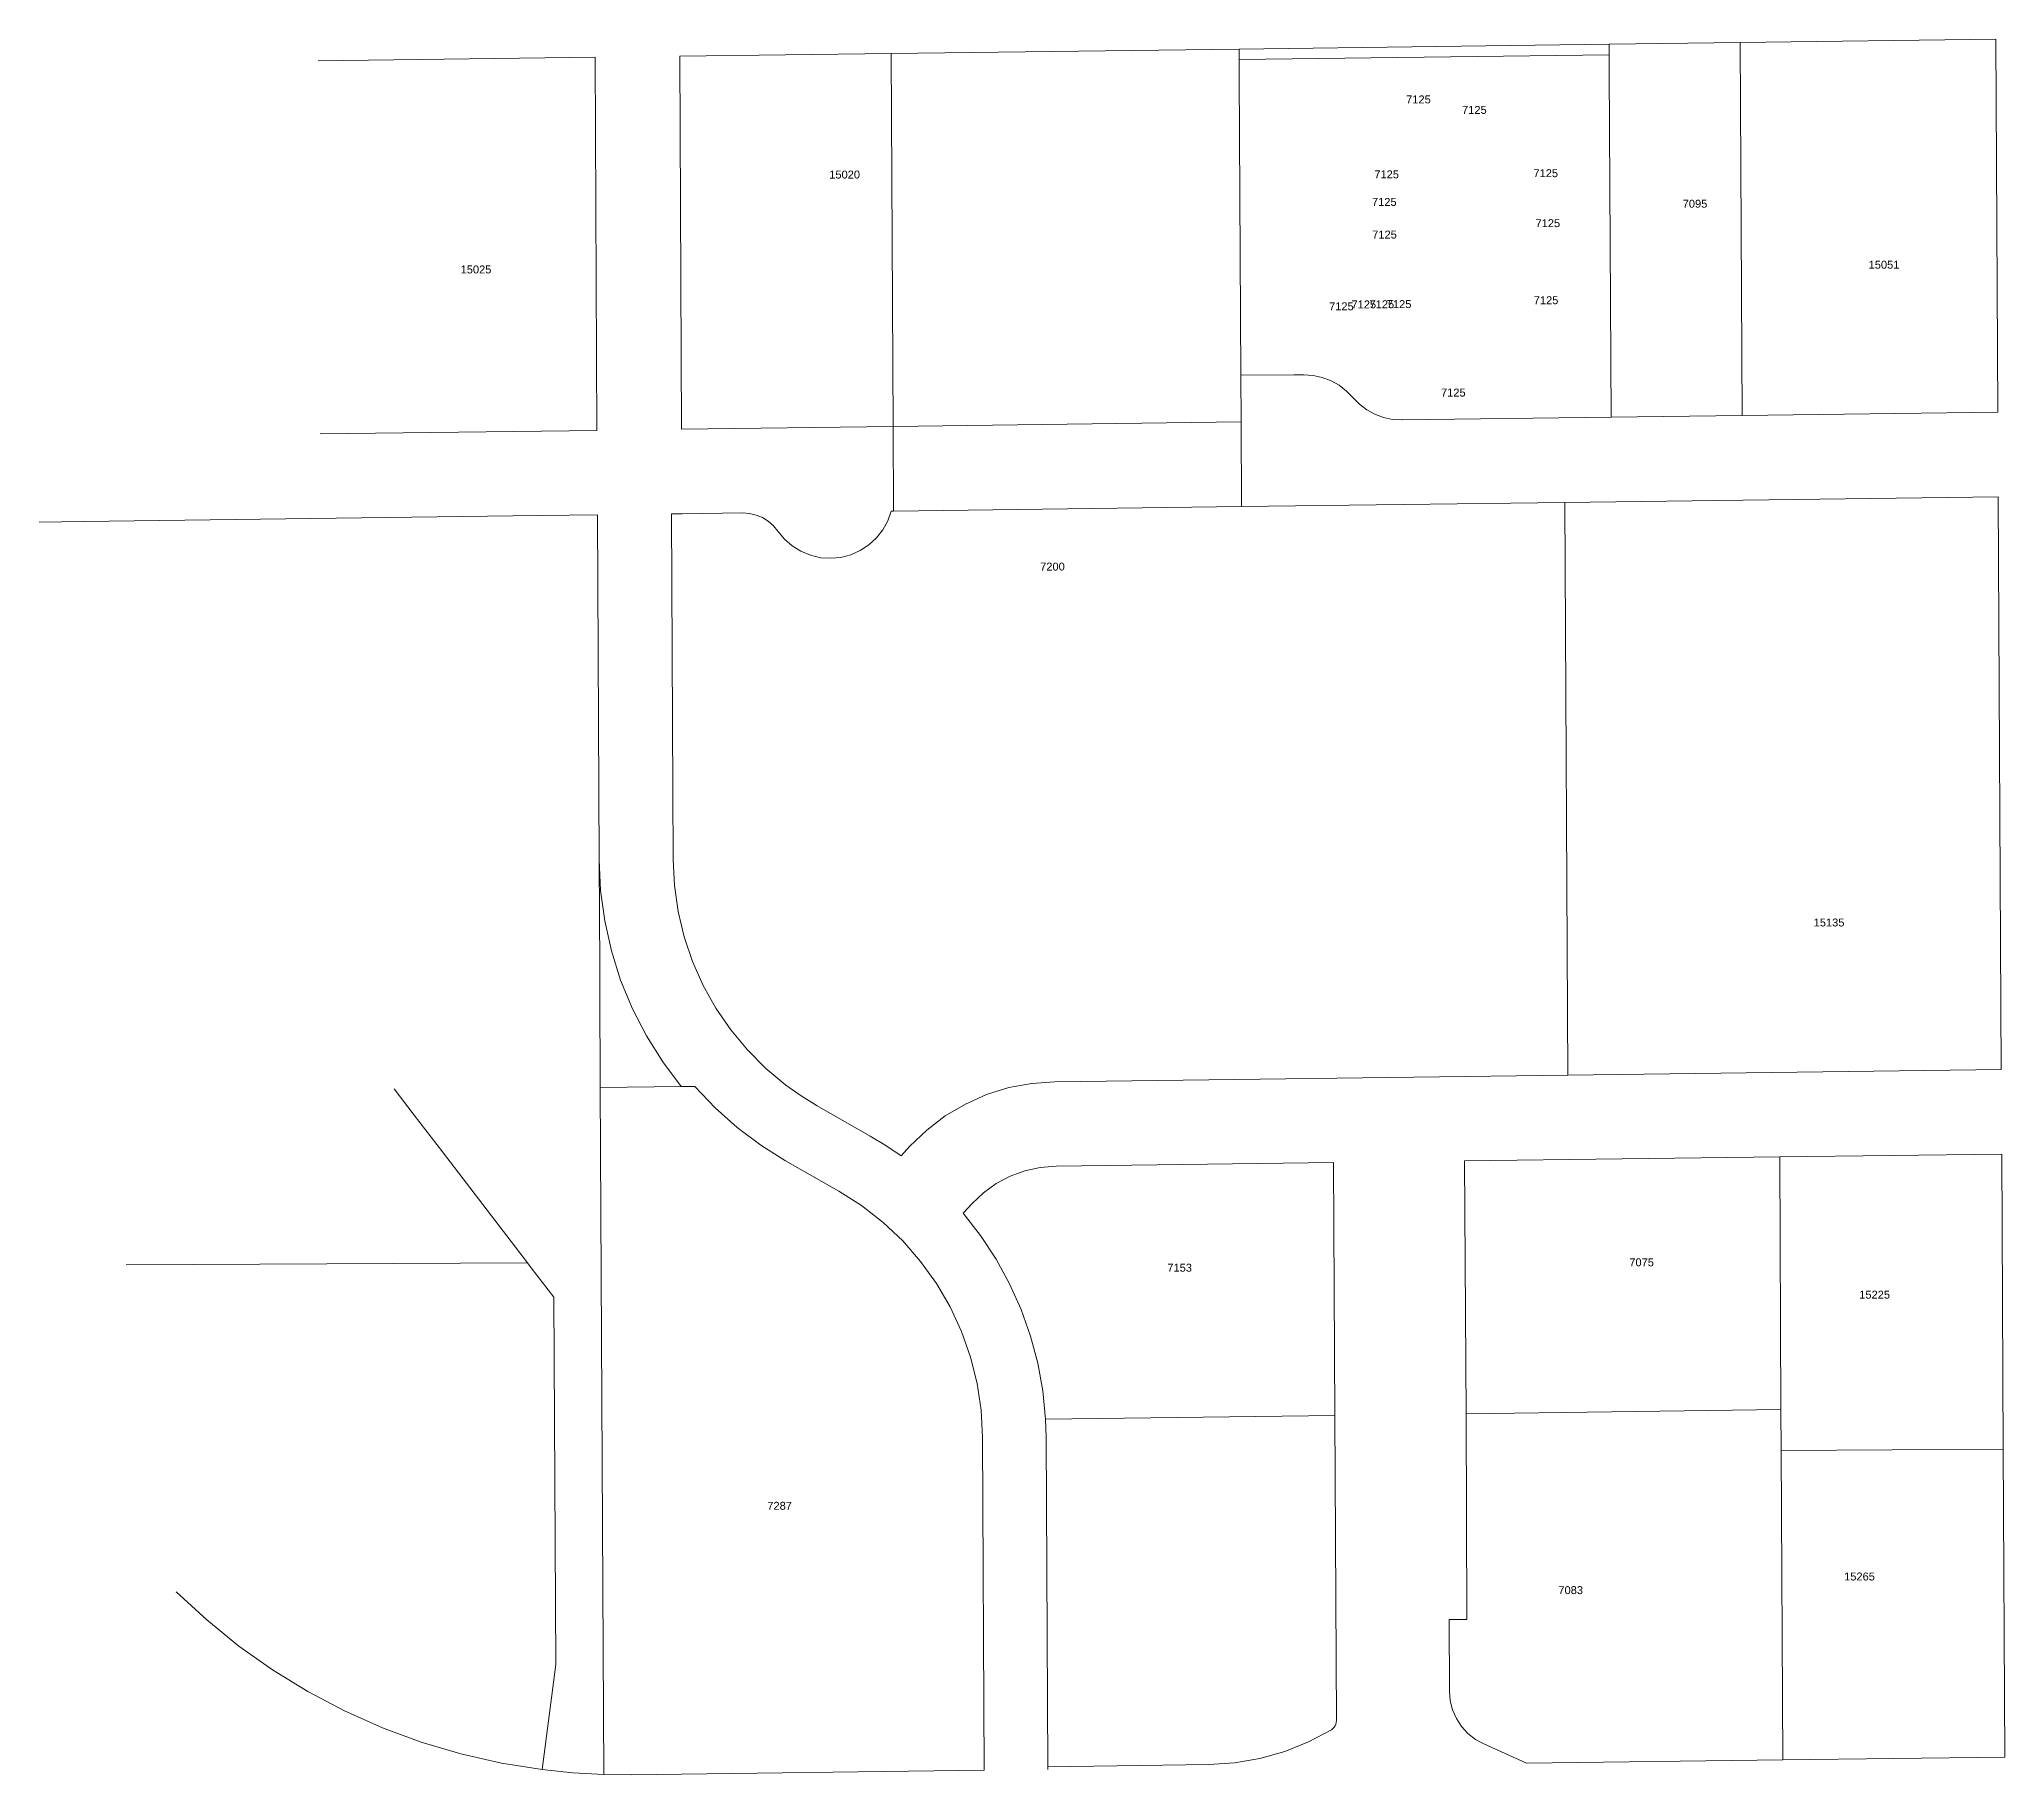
# Model space of a CAD drawing. Header units: feet. Extents: x 865220 to 2843432, y -2240498 to 970288.
# Drawn here: x 2828717 to 2830576, y 958706 to 960349 of the extents above; entities that cross this region are included whole.
import ezdxf
from ezdxf.enums import TextEntityAlignment as Align

# ---------------------------------------------------------------- set-up
doc = ezdxf.new("R2010")
doc.units = ezdxf.units.FT
doc.header["$LTSCALE"] = 0.015
doc.header["$MEASUREMENT"] = 0
doc.layers.add('Dakota County Addresses', color=7, linetype='Continuous')
doc.layers.add('Dakota County Parcels', color=7, linetype='Continuous')
doc.styles.add('Dimensions 100', font='arial.ttf')

# ---------------------------------------------------------------- blocks, each defined once
blk = doc.blocks.new('ACMAP_ANN_TEMPLATE_Dakota County Addresses')
at = {"layer": 'Dakota County Addresses', "style": 'Dimensions 100'}
blk.add_attdef('DakotaCountyAddress', text='', height=50, dxfattribs=at).set_placement((0, 0), align=Align.CENTER)

msp = doc.modelspace()

# ---------------------------------------------------------------- linework, layer by layer
at = {"layer": 'Dakota County Parcels', "lineweight": 5, "ltscale": 100}
for p, q in [((2829522.7, 960335.3), (2829852, 960339.5)), ((2829852, 960339.5), (2830201.9, 960344)), ((2829852.1, 960314.5), (2829852, 960339.5)), ((2830201.9, 960344), (2830325.9, 960345.6)), ((2830201.9, 960344), (2830202.1, 960319)), ((2830325.9, 960345.6), (2830567.9, 960348.8)), ((2830327.7, 959992.7), (2830325.9, 960345.6)), ((2830569.7, 959995.8), (2830567.9, 960348.8)), ((2828980.8, 960328.3), (2829242.7, 960331.7)), ((2829244.5, 959978.7), (2829242.7, 960331.7)), ((2829324.6, 959979.8), (2829322.8, 960332.7)), ((2829524.6, 959982.3), (2829522.7, 960335.3)), ((2829852.1, 960329.5), (2830202.1, 960334)), ((2830202.1, 960319), (2830203.8, 959991.1)), ((2829853.6, 960031), (2829852.1, 960314.5)), ((2829903.6, 960031.3), (2829853.6, 960031)), ((2829853.8, 959986.6), (2829853.6, 960031)), ((2829903.6, 960031.3), (2829913.1, 960031.3)), ((2829524.6, 959982.3), (2829853.8, 959986.6)), ((2829854.2, 959906.6), (2829853.8, 959986.6)), ((2830005.9, 959988.5), (2830006.3, 959988.5)), ((2830006.3, 959988.5), (2830005.9, 959988.5)), ((2830203.8, 959991.1), (2830006.3, 959988.5)), ((2830203.7, 959991.1), (2830327.7, 959992.7)), ((2830327.7, 959992.7), (2830569.7, 959995.8)), ((2828982.6, 959975.4), (2829244.5, 959978.7)), ((2829324.6, 959979.8), (2829524.6, 959982.3)), ((2829524.9, 959902.3), (2829524.6, 959982.3)), ((2829854.2, 959906.6), (2830160.1, 959910.5)), ((2830160.1, 959910.5), (2830570.1, 959915.8)), ((2830162.9, 959368.6), (2830160.1, 959910.5)), ((2830570.1, 959915.8), (2830572.8, 959373.8)), ((2829246.6, 959572.3), (2829244.9, 959898.7)), ((2829522.9, 959902.3), (2829524.9, 959902.3)), ((2829524.9, 959902.3), (2829854.2, 959906.6)), ((2829246.6, 959566.3), (2829246.6, 959572.3)), ((2829246.7, 959560.4), (2829246.6, 959566.3)), ((2829246.7, 959554.5), (2829246.7, 959560.4)), ((2829246.7, 959548.6), (2829246.7, 959554.5)), ((2829246.8, 959542.6), (2829246.7, 959548.6)), ((2829247.7, 959356.8), (2829246.8, 959542.6)), ((2830162.9, 959368.6), (2830572.8, 959373.8)), ((2829247.7, 959356.8), (2829324.2, 959357.8)), ((2829251, 958706.7), (2829247.7, 959356.8)), ((2829324.2, 959357.8), (2829337.2, 959357.9)), ((2829677.7, 959362.3), (2830162.9, 959368.6)), ((2829452.8, 959339.5), (2829502.9, 959310.9)), ((2829532.2, 959292.1), (2829540.6, 959301.2)), ((2829423, 959287.4), (2829473.2, 959258.8)), ((2829678.8, 959282.3), (2829941.4, 959285.7)), ((2829941.4, 959285.7), (2829942.6, 959046.5)), ((2830065.3, 959287.3), (2830363.3, 959291.1)), ((2830065.3, 959287.3), (2830066.6, 959048.1)), ((2830363.3, 959291.1), (2830573.3, 959293.8)), ((2830363.3, 959291.1), (2830364.5, 959052)), ((2830573.3, 959293.8), (2830574.7, 959014.4)), ((2829591, 959237.8), (2829599.4, 959247)), ((2828799.1, 959189.1), (2829178.7, 959191)), ((2829205.5, 958810.8), (2829203.7, 959158.5)), ((2829668.8, 959043), (2829942.6, 959046.5)), ((2829669.3, 959026), (2829668.8, 959043)), ((2829942.6, 959046.5), (2829944, 958757.7)), ((2830066.6, 959048.1), (2830364.5, 959052)), ((2830066.6, 959048.1), (2830067.5, 958853.5)), ((2830364.5, 959052), (2830364.7, 959013.3)), ((2829609.3, 959025.7), (2829610.9, 958710.8)), ((2829670.9, 958714), (2829669.3, 959026)), ((2830364.7, 959013.3), (2830574.7, 959014.4)), ((2830364.7, 959013.3), (2830366.2, 958720.5)), ((2830574.7, 959014.4), (2830576.2, 958723.2)), ((2830067.5, 958853.5), (2830050.5, 958853.4)), ((2830050.5, 958853.4), (2830050.9, 958785.5)), ((2829192.8, 958711.3), (2829205.5, 958810.8)), ((2830083.3, 958735.6), (2830123.9, 958717.4)), ((2830366.2, 958720.5), (2830123.9, 958717.4)), ((2830366.2, 958720.5), (2830576.2, 958723.2)), ((2829251, 958706.7), (2829276.8, 958706.5)), ((2829276.8, 958706.5), (2829610.9, 958710.8)), ((2829670.9, 958714), (2829823.4, 958716)), ((2829670.9, 958711.5), (2829670.9, 958714))]:
    msp.add_line(p, q, dxfattribs=at)
for points in [[(2829322.8, 960332.7), (2829522.7, 960335.3), (2829522.7, 960335.3)], [(2829959.7, 960009.6), (2829953.6, 960015.9), (2829946.6, 960021.4), (2829938.9, 960025.7), (2829930.6, 960028.8), (2829922, 960030.7), (2829913.1, 960031.3)], [(2829959.7, 960009.6), (2829965.8, 960003.4), (2829972.8, 959998.1), (2829980.5, 959993.9), (2829988.6, 959990.9), (2829997.2, 959989.1), (2830005.9, 959988.5)], [(2828717, 959891.9), (2828759, 959892.5), (2829164.9, 959897.7), (2829244.9, 959898.7)], [(2829314.9, 959899.6), (2829325, 959899.8), (2829382.2, 959900.5)], [(2829316.6, 959572.6), (2829316.3, 959637.6), (2829314.9, 959899.6)], [(2829415.6, 959883.3), (2829411.4, 959888.3), (2829406.5, 959892.6), (2829401, 959896.1), (2829395, 959898.5), (2829388.7, 959900), (2829382.2, 959900.5)], [(2829415.6, 959883.3), (2829421.8, 959875.8), (2829429.1, 959869.4), (2829437.4, 959864.2), (2829446.4, 959860.5), (2829455.9, 959858.2), (2829465.6, 959857.6), (2829475.3, 959858.5), (2829484.7, 959861), (2829493.6, 959864.9), (2829501.8, 959870.3), (2829508.9, 959876.9), (2829514.9, 959884.6), (2829519.6, 959893.1), (2829522.9, 959902.3)], [(2829246.6, 959572.3), (2829248, 959543.2), (2829251.9, 959514.4), (2829258.2, 959486), (2829266.9, 959458.3), (2829278, 959431.4), (2829291.3, 959405.6), (2829306.7, 959381), (2829324.2, 959357.8)], [(2829316.6, 959572.6), (2829317.9, 959547.9), (2829321.4, 959523.5), (2829327.1, 959499.4), (2829335, 959476), (2829345, 959453.4), (2829357.1, 959431.8), (2829371.1, 959411.4), (2829386.8, 959392.4), (2829404.3, 959374.9), (2829423.2, 959359)], [(2829052.7, 959355.4), (2829071.6, 959330.7), (2829098.3, 959295.9), (2829178.7, 959191)], [(2829423, 959287.4), (2829399.4, 959302.2), (2829377.1, 959319), (2829356.3, 959337.6), (2829337.2, 959357.9)], [(2829423.2, 959359), (2829437.7, 959348.8), (2829452.8, 959339.5)], [(2829677.7, 959362.3), (2829655.8, 959360.7), (2829634.1, 959356.7), (2829613.1, 959350.1), (2829593, 959341.1), (2829574, 959329.9), (2829556.5, 959316.5), (2829540.6, 959301.2)], [(2829532.2, 959292.1), (2829517.8, 959301.9), (2829502.9, 959310.9)], [(2829599.4, 959247), (2829610.2, 959257.2), (2829622.3, 959265.9), (2829635.4, 959272.8), (2829649.4, 959277.9), (2829663.9, 959281.1), (2829678.8, 959282.3)], [(2829609.3, 959025.7), (2829608, 959051.3), (2829604.2, 959076.8), (2829598, 959101.7), (2829589.5, 959125.9), (2829578.7, 959149.2), (2829565.7, 959171.4), (2829550.7, 959192.3), (2829533.8, 959211.6), (2829515.1, 959229.2), (2829494.8, 959245), (2829473.2, 959258.8)], [(2829668.8, 959043), (2829666.2, 959069.6), (2829661.5, 959095.8), (2829654.7, 959121.6), (2829645.8, 959146.8), (2829634.9, 959171.1), (2829622.1, 959194.5), (2829607.4, 959216.8), (2829591, 959237.8)], [(2829178.7, 959191), (2829182.4, 959186.3), (2829203.7, 959158.5)], [(2828846.6, 958879.6), (2828875.4, 958853), (2828905.8, 958828.2), (2828937.7, 958805.6), (2828971.1, 958785.1), (2829005.8, 958766.8), (2829041.6, 958750.8), (2829078.3, 958737.2), (2829115.9, 958726.1), (2829154.1, 958717.4), (2829192.8, 958711.3)], [(2830050.9, 958785.5), (2830051.7, 958776.5), (2830053.9, 958767.8), (2830057.5, 958759.6), (2830062.4, 958752.1), (2830068.4, 958745.5), (2830075.5, 958739.9), (2830083.3, 958735.6)], [(2829939.2, 958749.1), (2829940.6, 958750.1), (2829941.8, 958751.4), (2829942.8, 958752.8), (2829943.5, 958754.3), (2829943.9, 958756), (2829944, 958757.7)], [(2829823.4, 958716), (2829847.7, 958717.6), (2829871.7, 958721.8), (2829895.2, 958728.5), (2829917.7, 958737.6), (2829939.2, 958749.1)], [(2829192.8, 958711.3), (2829221.8, 958708.3), (2829251, 958706.7)]]:
    msp.add_lwpolyline(points, dxfattribs=at)

# ---------------------------------------------------------------- block references
at = {"layer": 'Dakota County Addresses', "lineweight": 5, "ltscale": 100, "xscale": 0.15, "yscale": 0.15, "zscale": 0.15}
for p, values in [((2830021.6, 960288.1), {'DakotaCountyAddress': '7125'}), ((2830074.5, 960278.2), {'DakotaCountyAddress': '7125'}), ((2830142, 960218.3), {'DakotaCountyAddress': '7125'}), ((2829478.8, 960217), {'DakotaCountyAddress': '15020'}), ((2829991.5, 960217.2), {'DakotaCountyAddress': '7125'}), ((2829989.3, 960191.1), {'DakotaCountyAddress': '7125'}), ((2830283.2, 960189.4), {'DakotaCountyAddress': '7095'}), ((2830144, 960171), {'DakotaCountyAddress': '7125'}), ((2829989.5, 960160.2), {'DakotaCountyAddress': '7125'}), ((2829130.1, 960127.2), {'DakotaCountyAddress': '15025'}), ((2830462, 960131.7), {'DakotaCountyAddress': '15051'}), ((2829948.7, 960092.3), {'DakotaCountyAddress': '7125'}), ((2829969.9, 960094.1), {'DakotaCountyAddress': '7125'}), ((2829987, 960094.3), {'DakotaCountyAddress': '7125'}), ((2830003.3, 960094.4), {'DakotaCountyAddress': '7125'}), ((2830142.3, 960098.1), {'DakotaCountyAddress': '7125'}), ((2830054.6, 960010.7), {'DakotaCountyAddress': '7125'}), ((2829675.4, 959846), {'DakotaCountyAddress': '7200'}), ((2830410, 959509.2), {'DakotaCountyAddress': '15135'}), ((2829795.7, 959182.5), {'DakotaCountyAddress': '7153'}), ((2830232.7, 959187.6), {'DakotaCountyAddress': '7075'}), ((2830453.1, 959157), {'DakotaCountyAddress': '15225'}), ((2829417.3, 958957.2), {'DakotaCountyAddress': '7287'}), ((2830438.8, 958890.3), {'DakotaCountyAddress': '15265'}), ((2830438.8, 958890.3), {'DakotaCountyAddress': '15265'}), ((2830438.8, 958890.3), {'DakotaCountyAddress': '15265'}), ((2830438.8, 958890.3), {'DakotaCountyAddress': '15265'}), ((2830438.8, 958890.3), {'DakotaCountyAddress': '15265'}), ((2830438.8, 958890.3), {'DakotaCountyAddress': '15265'}), ((2830165.6, 958877.4), {'DakotaCountyAddress': '7083'})]:
    msp.add_blockref('ACMAP_ANN_TEMPLATE_Dakota County Addresses', p, dxfattribs=at).add_auto_attribs(values)

doc.saveas('drawing.dxf')
